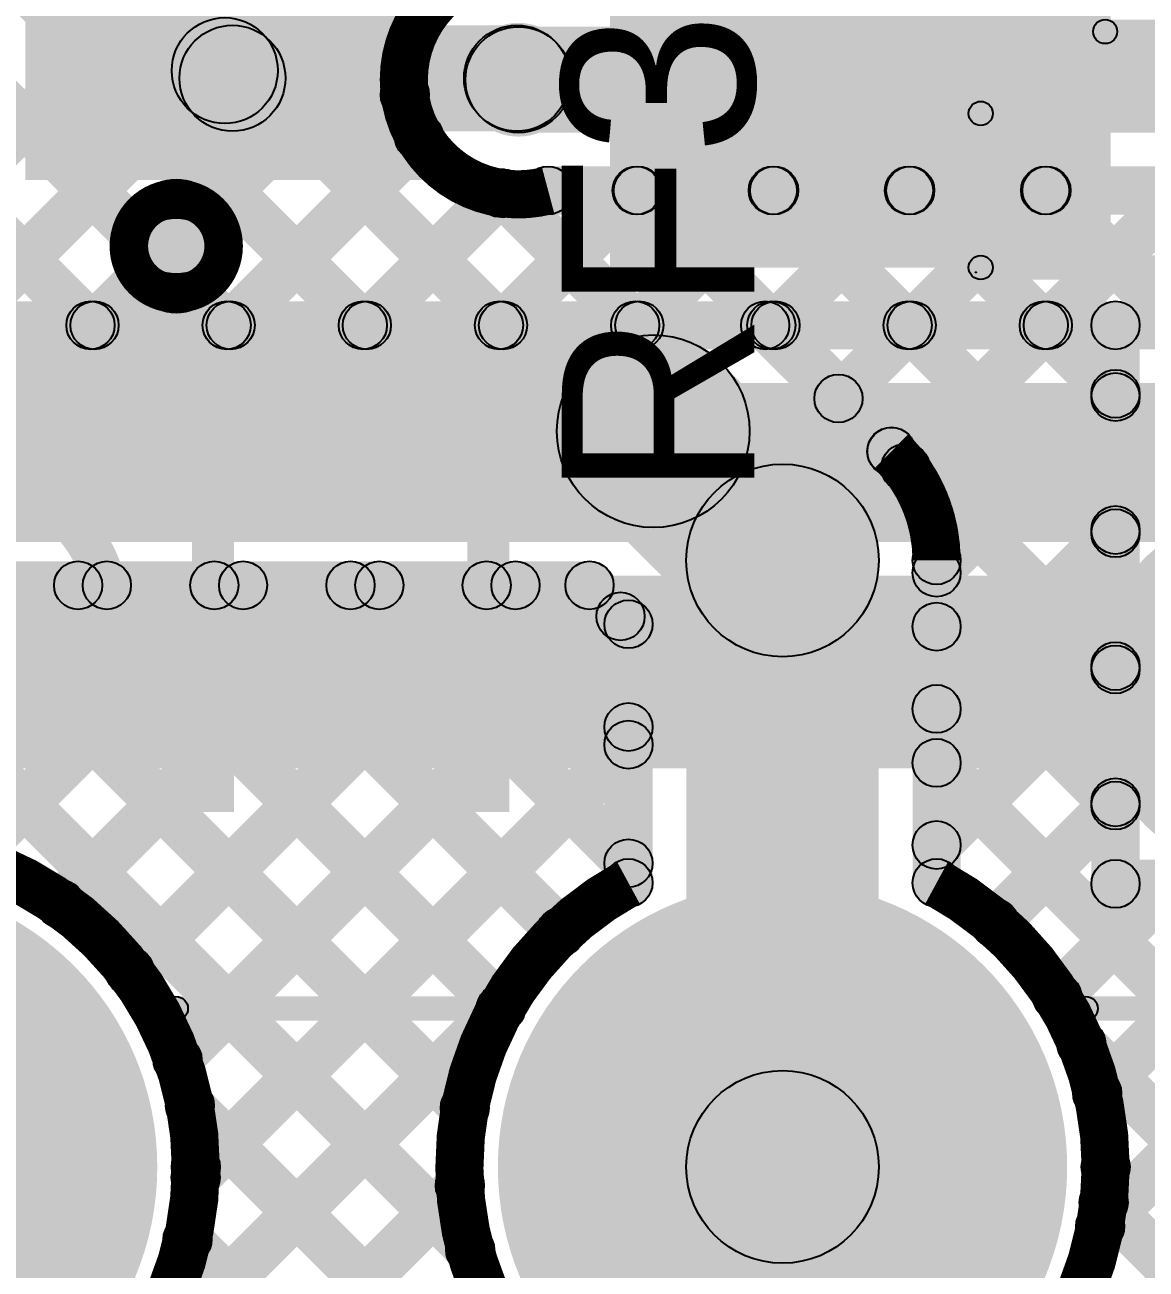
# Model space of a CAD drawing. Header units: millimetres. Extents: x -0.08 to 3.07, y -0.08 to 2.73.
# Drawn here: x 1.1495 to 1.3824, y 0.475 to 0.7334 of the extents above; entities that cross this region are included whole.
import ezdxf

# ---------------------------------------------------------------- set-up
doc = ezdxf.new("R2010")
doc.units = ezdxf.units.MM
doc.header["$MEASUREMENT"] = 0
for name, color, linetype in [('BottomLayer', 5, 'Continuous'), ('BottomSolder', 6, 'Continuous'), ('PadHoleLayer', 156, 'Continuous'), ('TopLayer', 1, 'Continuous'), ('TopOverlay', 2, 'Continuous'), ('TopPaste', 8, 'Continuous'), ('TopSolder', 216, 'Continuous'), ('ViaHoleLayer', 16, 'Continuous')]:
    doc.layers.add(name, color=color, linetype=linetype)

# ---------------------------------------------------------------- blocks, each defined once
blk = doc.blocks.new('NZT660A_36')
at = {"layer": 'TopLayer'}
blk.add_hatch(color=1, dxfattribs=at).paths.add_polyline_path([(-0.10925, -0.08268), (-0.07185, -0.08268), (-0.07185, -0.15748), (-0.10925, -0.15748)])
at = {"layer": 'TopOverlay'}
h = blk.add_hatch(color=2, dxfattribs=at)
edge = h.paths.add_edge_path()
edge.add_arc((-0.131, -0.11), 0.00984, 0, 360)
h = blk.add_hatch(color=2, dxfattribs=at)
edge = h.paths.add_edge_path()
edge.add_arc((-0.123, -0.11), 0.00984, 0, 360)
at = {"layer": 'TopPaste'}
blk.add_hatch(color=8, dxfattribs=at).paths.add_polyline_path([(-0.10925, -0.08268), (-0.07185, -0.08268), (-0.07185, -0.15748), (-0.10925, -0.15748)])
at = {"layer": 'TopSolder'}
blk.add_hatch(color=216, dxfattribs=at).paths.add_polyline_path([(-0.11325, -0.07868), (-0.06785, -0.07868), (-0.06785, -0.16148), (-0.11325, -0.16148)])
at = {"layer": 'TopOverlay', "const_width": 0.01969}
blk.add_lwpolyline([(-0.123, -0.11, 1), (-0.131, -0.11, 1)], format="xyb", close=True, dxfattribs=at)
at = {"layer": 'TopOverlay'}
for centre in [(-0.131, -0.11), (-0.123, -0.11)]:
    blk.add_circle(centre, 0.00984, dxfattribs=at)
blk = doc.blocks.new('BQ2057WSNTR_56')
at = {"layer": 'TopLayer'}
for points in [[(-0.07579, 0.08681), (-0.07579, 0.06319), (-0.13681, 0.06319), (-0.13681, 0.08681)], [(0.13681, 0.08681), (0.13681, 0.06319), (0.07579, 0.06319), (0.07579, 0.08681)], [(-0.07579, 0.03681), (-0.07579, 0.01319), (-0.13681, 0.01319), (-0.13681, 0.03681)], [(0.13681, 0.03681), (0.13681, 0.01319), (0.07579, 0.01319), (0.07579, 0.03681)], [(-0.07579, -0.01319), (-0.07579, -0.03681), (-0.13681, -0.03681), (-0.13681, -0.01319)], [(0.13681, -0.01319), (0.13681, -0.03681), (0.07579, -0.03681), (0.07579, -0.01319)], [(-0.07579, -0.06319), (-0.07579, -0.08681), (-0.13681, -0.08681), (-0.13681, -0.06319)], [(0.13681, -0.06319), (0.13681, -0.08681), (0.07579, -0.08681), (0.07579, -0.06319)]]:
    blk.add_hatch(color=1, dxfattribs=at).paths.add_polyline_path(points)
at = {"layer": 'TopOverlay'}
h = blk.add_hatch(color=2, dxfattribs=at)
edge = h.paths.add_edge_path()
edge.add_arc((-0.127, 0.101), 0.005, 0, 360)
h = blk.add_hatch(color=2, dxfattribs=at)
edge = h.paths.add_edge_path()
edge.add_arc((-0.117, 0.101), 0.005, 0, 360)
h = blk.add_hatch(color=2, dxfattribs=at)
edge = h.paths.add_edge_path()
edge.add_arc((-0.075, 0.099), 0.0025, 0, 360)
for points in [[(-0.075, 0.0965), (-0.075, 0.1015), (0.08, 0.1015), (0.08, 0.0965)], [(-0.075, -0.0995), (-0.075, -0.0945), (0.08, -0.0945), (0.08, -0.0995)]]:
    blk.add_hatch(color=2, dxfattribs=at).paths.add_polyline_path(points)
h = blk.add_hatch(color=2, dxfattribs=at)
edge = h.paths.add_edge_path()
edge.add_arc((0.08, 0.099), 0.0025, 0, 360)
h = blk.add_hatch(color=2, dxfattribs=at)
edge = h.paths.add_edge_path()
edge.add_arc((-0.075, -0.097), 0.0025, 0, 360)
h = blk.add_hatch(color=2, dxfattribs=at)
edge = h.paths.add_edge_path()
edge.add_arc((0.08, -0.097), 0.0025, 0, 360)
at = {"layer": 'TopPaste'}
for points in [[(-0.07579, 0.08681), (-0.07579, 0.06319), (-0.13681, 0.06319), (-0.13681, 0.08681)], [(0.13681, 0.08681), (0.13681, 0.06319), (0.07579, 0.06319), (0.07579, 0.08681)], [(-0.07579, 0.03681), (-0.07579, 0.01319), (-0.13681, 0.01319), (-0.13681, 0.03681)], [(0.13681, 0.03681), (0.13681, 0.01319), (0.07579, 0.01319), (0.07579, 0.03681)], [(-0.07579, -0.01319), (-0.07579, -0.03681), (-0.13681, -0.03681), (-0.13681, -0.01319)], [(0.13681, -0.01319), (0.13681, -0.03681), (0.07579, -0.03681), (0.07579, -0.01319)], [(-0.07579, -0.06319), (-0.07579, -0.08681), (-0.13681, -0.08681), (-0.13681, -0.06319)], [(0.13681, -0.06319), (0.13681, -0.08681), (0.07579, -0.08681), (0.07579, -0.06319)]]:
    blk.add_hatch(color=8, dxfattribs=at).paths.add_polyline_path(points)
at = {"layer": 'TopSolder'}
for points in [[(-0.07179, 0.09081), (-0.07179, 0.05919), (-0.14081, 0.05919), (-0.14081, 0.09081)], [(0.14081, 0.09081), (0.14081, 0.05919), (0.07179, 0.05919), (0.07179, 0.09081)], [(-0.07179, 0.04081), (-0.07179, 0.00919), (-0.14081, 0.00919), (-0.14081, 0.04081)], [(0.14081, 0.04081), (0.14081, 0.00919), (0.07179, 0.00919), (0.07179, 0.04081)], [(-0.07179, -0.00919), (-0.07179, -0.04081), (-0.14081, -0.04081), (-0.14081, -0.00919)], [(0.14081, -0.00919), (0.14081, -0.04081), (0.07179, -0.04081), (0.07179, -0.00919)], [(-0.07179, -0.05919), (-0.07179, -0.09081), (-0.14081, -0.09081), (-0.14081, -0.05919)], [(0.14081, -0.05919), (0.14081, -0.09081), (0.07179, -0.09081), (0.07179, -0.05919)]]:
    blk.add_hatch(color=216, dxfattribs=at).paths.add_polyline_path(points)
at = {"layer": 'TopOverlay', "const_width": 0.01}
blk.add_lwpolyline([(-0.117, 0.101, 1), (-0.127, 0.101, 1)], format="xyb", close=True, dxfattribs=at)
at = {"layer": 'TopOverlay'}
for centre, radius in [((-0.127, 0.101), 0.005), ((-0.117, 0.101), 0.005), ((-0.075, 0.099), 0.0025), ((0.08, 0.099), 0.0025), ((-0.075, -0.097), 0.0025), ((0.08, -0.097), 0.0025)]:
    blk.add_circle(centre, radius, dxfattribs=at)
blk = doc.blocks.new('SS_12D11L5_74')
at = {"layer": 'BottomLayer'}
h = blk.add_hatch(color=5, dxfattribs=at)
edge = h.paths.add_edge_path()
edge.add_arc((0, -0.1811), 0.05512, 0, 360)
h = blk.add_hatch(color=5, dxfattribs=at)
edge = h.paths.add_edge_path()
edge.add_arc((0.18898, -0.1811), 0.05512, 0, 360)
at = {"layer": 'BottomSolder'}
h = blk.add_hatch(color=6, dxfattribs=at)
edge = h.paths.add_edge_path()
edge.add_arc((0, -0.1811), 0.05912, 0, 360)
h = blk.add_hatch(color=6, dxfattribs=at)
edge = h.paths.add_edge_path()
edge.add_arc((0.18898, -0.1811), 0.05912, 0, 360)
at = {"layer": 'PadHoleLayer'}
h = blk.add_hatch(color=156, dxfattribs=at)
edge = h.paths.add_edge_path()
edge.add_arc((0, -0.1811), 0.0315, 0, 360)
at = {"layer": 'TopLayer'}
h = blk.add_hatch(color=1, dxfattribs=at)
edge = h.paths.add_edge_path()
edge.add_arc((0, -0.1811), 0.05512, 0, 360)
h = blk.add_hatch(color=1, dxfattribs=at)
edge = h.paths.add_edge_path()
edge.add_arc((0.18898, -0.1811), 0.05512, 0, 360)
at = {"layer": 'TopOverlay'}
for points in [[(-0.063, -0.2115), (-0.063, -0.2165), (-0.133, -0.2165), (-0.133, -0.2115)], [(0.12598, -0.2115), (0.12598, -0.2165), (0.05598, -0.2165), (0.05598, -0.2115)]]:
    blk.add_hatch(color=2, dxfattribs=at).paths.add_polyline_path(points)
h = blk.add_hatch(color=2, dxfattribs=at)
edge = h.paths.add_edge_path()
edge.add_arc((-0.063, -0.214), 0.0025, 0, 360)
h = blk.add_hatch(color=2, dxfattribs=at)
edge = h.paths.add_edge_path()
edge.add_arc((0.05598, -0.214), 0.0025, 0, 360)
h = blk.add_hatch(color=2, dxfattribs=at)
edge = h.paths.add_edge_path()
edge.add_arc((0.12598, -0.214), 0.0025, 0, 360)
at = {"layer": 'TopSolder'}
h = blk.add_hatch(color=216, dxfattribs=at)
edge = h.paths.add_edge_path()
edge.add_arc((0, -0.1811), 0.05912, 0, 360)
h = blk.add_hatch(color=216, dxfattribs=at)
edge = h.paths.add_edge_path()
edge.add_arc((0.18898, -0.1811), 0.05912, 0, 360)
at = {"layer": 'TopOverlay'}
for centre in [(-0.063, -0.214), (0.05598, -0.214), (0.12598, -0.214)]:
    blk.add_circle(centre, 0.0025, dxfattribs=at)
blk = doc.blocks.new('R__0402_77')
at = {"layer": 'TopLayer'}
for points in [[(-0.0275, -0.0125), (-0.0275, 0.0125), (-0.0095, 0.0125), (-0.0095, -0.0125)], [(0.0095, -0.0125), (0.0095, 0.0125), (0.0275, 0.0125), (0.0275, -0.0125)]]:
    blk.add_hatch(color=1, dxfattribs=at).paths.add_polyline_path(points)
at = {"layer": 'TopOverlay'}
h = blk.add_hatch(color=2, dxfattribs=at)
edge = h.paths.add_edge_path()
edge.add_arc((-0.031, 0.016), 0.0025, 0, 360)
h = blk.add_hatch(color=2, dxfattribs=at)
edge = h.paths.add_edge_path()
edge.add_arc((-0.031, 0.016), 0.0025, 0, 360)
for points in [[(-0.031, 0.0135), (-0.031, 0.0185), (0.031, 0.0185), (0.031, 0.0135)], [(-0.0285, -0.016), (-0.0335, -0.016), (-0.0335, 0.016), (-0.0285, 0.016)], [(0.0335, -0.016), (0.0285, -0.016), (0.0285, 0.016), (0.0335, 0.016)], [(-0.031, -0.0185), (-0.031, -0.0135), (0.031, -0.0135), (0.031, -0.0185)], [(-0.032, -0.01706), (-0.032, -0.01694), (0.032, -0.01694), (0.032, -0.01706)]]:
    blk.add_hatch(color=2, dxfattribs=at).paths.add_polyline_path(points)
h = blk.add_hatch(color=2, dxfattribs=at)
edge = h.paths.add_edge_path()
edge.add_arc((0.031, 0.016), 0.0025, 0, 360)
h = blk.add_hatch(color=2, dxfattribs=at)
edge = h.paths.add_edge_path()
edge.add_arc((0.031, 0.016), 0.0025, 0, 360)
h = blk.add_hatch(color=2, dxfattribs=at)
edge = h.paths.add_edge_path()
edge.add_arc((-0.031, -0.016), 0.0025, 0, 360)
h = blk.add_hatch(color=2, dxfattribs=at)
edge = h.paths.add_edge_path()
edge.add_arc((-0.031, -0.016), 0.0025, 0, 360)
h = blk.add_hatch(color=2, dxfattribs=at)
edge = h.paths.add_edge_path()
edge.add_arc((0.031, -0.016), 0.0025, 0, 360)
h = blk.add_hatch(color=2, dxfattribs=at)
edge = h.paths.add_edge_path()
edge.add_arc((0.031, -0.016), 0.0025, 0, 360)
h = blk.add_hatch(color=2, dxfattribs=at)
edge = h.paths.add_edge_path()
edge.add_arc((-0.032, -0.017), 0.0000635, 0, 360)
h = blk.add_hatch(color=2, dxfattribs=at)
edge = h.paths.add_edge_path()
edge.add_arc((0.032, -0.017), 0.0000635, 0, 360)
at = {"layer": 'TopPaste'}
for points in [[(-0.0275, -0.0125), (-0.0275, 0.0125), (-0.0095, 0.0125), (-0.0095, -0.0125)], [(0.0095, -0.0125), (0.0095, 0.0125), (0.0275, 0.0125), (0.0275, -0.0125)]]:
    blk.add_hatch(color=8, dxfattribs=at).paths.add_polyline_path(points)
at = {"layer": 'TopSolder'}
for points in [[(-0.0315, -0.0165), (-0.0315, 0.0165), (-0.0055, 0.0165), (-0.0055, -0.0165)], [(0.0055, -0.0165), (0.0055, 0.0165), (0.0315, 0.0165), (0.0315, -0.0165)]]:
    blk.add_hatch(color=216, dxfattribs=at).paths.add_polyline_path(points)
at = {"layer": 'TopOverlay'}
for centre, radius in [((-0.031, 0.016), 0.0025), ((-0.031, 0.016), 0.0025), ((0.031, 0.016), 0.0025), ((0.031, 0.016), 0.0025), ((-0.031, -0.016), 0.0025), ((-0.031, -0.016), 0.0025), ((0.031, -0.016), 0.0025), ((0.031, -0.016), 0.0025), ((-0.032, -0.017), 0.0000635), ((0.032, -0.017), 0.0000635)]:
    blk.add_circle(centre, radius, dxfattribs=at)

msp = doc.modelspace()

# ---------------------------------------------------------------- hatches: boundary and pattern name
at = {"layer": 'BottomLayer'}
for points in [[(1.00622, 0.93396), (1.01329, 0.94103), (1.23193, 0.72238), (1.22486, 0.71531)], [(0.99207, 0.91982), (0.99914, 0.92689), (1.2515, 0.67454), (1.24443, 0.66746)], [(0.97793, 0.90568), (0.985, 0.91275), (1.22321, 0.67454), (1.21614, 0.66746)], [(0.96379, 0.89153), (0.97086, 0.89861), (1.19493, 0.67454), (1.18786, 0.66746)], [(0.96346, 0.86357), (0.97054, 0.87065), (1.16665, 0.67454), (1.15957, 0.66746)], [(1.11092, 0.66746), (1.10385, 0.67454), (1.22946, 0.80015), (1.23654, 0.79308)], [(1.1392, 0.66746), (1.13213, 0.67454), (1.24913, 0.79154), (1.2562, 0.78446)], [(1.16749, 0.66746), (1.16041, 0.67454), (1.27741, 0.79154), (1.28449, 0.78446)], [(1.252, 0.711), (1.252, 0.733), (1.421, 0.733), (1.421, 0.711)], [(1.19577, 0.66746), (1.1887, 0.67454), (1.22783, 0.71366), (1.2349, 0.70659)], [(1.25816, 0.694), (1.25816, 0.704), (1.421, 0.704), (1.421, 0.694)], [(1.22405, 0.66746), (1.21698, 0.67454), (1.2445, 0.70206), (1.25158, 0.69499)], [(1.25234, 0.66746), (1.24527, 0.67454), (1.27327, 0.70254), (1.28034, 0.69546)], [(1.24531, 0.69486), (1.25238, 0.70193), (1.27978, 0.67454), (1.27271, 0.66746)], [(1.273, 0.69546), (1.28007, 0.70254), (1.30807, 0.67454), (1.301, 0.66746)], [(1.28062, 0.66746), (1.27355, 0.67454), (1.30155, 0.70254), (1.30862, 0.69546)], [(1.30128, 0.69546), (1.30835, 0.70254), (1.33635, 0.67454), (1.32928, 0.66746)], [(1.30891, 0.66746), (1.30184, 0.67454), (1.32984, 0.70254), (1.33691, 0.69546)], [(1.32956, 0.69546), (1.33664, 0.70254), (1.36464, 0.67454), (1.35756, 0.66746)], [(1.33719, 0.66746), (1.33012, 0.67454), (1.35812, 0.70254), (1.36519, 0.69546)], [(1.35785, 0.69546), (1.36492, 0.70254), (1.39292, 0.67454), (1.38585, 0.66746)], [(1.36548, 0.66746), (1.3584, 0.67454), (1.3864, 0.70254), (1.39348, 0.69546)], [(0.935, 0.666), (0.935, 0.676), (1.507, 0.676), (1.507, 0.666)], [(0.885, 0.626), (1.495, 0.626), (1.495, 0.659), (0.885, 0.659)], [(1.06, 0.579), (1.06, 0.619), (2.26657, 0.619), (2.26657, 0.579)]]:
    msp.add_hatch(color=5, dxfattribs=at).paths.add_polyline_path(points)
h = msp.add_hatch(color=5, dxfattribs=at)
edge = h.paths.add_edge_path()
edge.add_arc((1.252, 0.722), 0.01181, 0, 360)
h = msp.add_hatch(color=5, dxfattribs=at)
edge = h.paths.add_edge_path()
edge.add_arc((1.252, 0.722), 0.011, 0, 360)
h = msp.add_hatch(color=5, dxfattribs=at)
edge = h.paths.add_edge_path()
edge.add_arc((1.2284, 0.71885), 0.005, 0, 360)
h = msp.add_hatch(color=5, dxfattribs=at)
edge = h.paths.add_edge_path()
edge.add_arc((1.23136, 0.71013), 0.005, 0, 360)
h = msp.add_hatch(color=5, dxfattribs=at)
edge = h.paths.add_edge_path()
edge.add_arc((1.24804, 0.69852), 0.005, 0, 360)
h = msp.add_hatch(color=5, dxfattribs=at)
edge = h.paths.add_edge_path()
edge.add_arc((1.24885, 0.6984), 0.005, 0, 360)
h = msp.add_hatch(color=5, dxfattribs=at)
edge = h.paths.add_edge_path()
edge.add_arc((1.25816, 0.699), 0.005, 0, 360)
h = msp.add_hatch(color=5, dxfattribs=at)
edge = h.paths.add_edge_path()
edge.add_arc((1.25816, 0.699), 0.005, 0, 360)
h = msp.add_hatch(color=5, dxfattribs=at)
edge = h.paths.add_edge_path()
edge.add_arc((1.27653, 0.699), 0.005, 0, 360)
h = msp.add_hatch(color=5, dxfattribs=at)
edge = h.paths.add_edge_path()
edge.add_arc((1.2768, 0.699), 0.005, 0, 360)
h = msp.add_hatch(color=5, dxfattribs=at)
edge = h.paths.add_edge_path()
edge.add_arc((1.30482, 0.699), 0.005, 0, 360)
h = msp.add_hatch(color=5, dxfattribs=at)
edge = h.paths.add_edge_path()
edge.add_arc((1.30509, 0.699), 0.005, 0, 360)
h = msp.add_hatch(color=5, dxfattribs=at)
edge = h.paths.add_edge_path()
edge.add_arc((1.3331, 0.699), 0.005, 0, 360)
h = msp.add_hatch(color=5, dxfattribs=at)
edge = h.paths.add_edge_path()
edge.add_arc((1.33337, 0.699), 0.005, 0, 360)
h = msp.add_hatch(color=5, dxfattribs=at)
edge = h.paths.add_edge_path()
edge.add_arc((1.36138, 0.699), 0.005, 0, 360)
h = msp.add_hatch(color=5, dxfattribs=at)
edge = h.paths.add_edge_path()
edge.add_arc((1.36166, 0.699), 0.005, 0, 360)
h = msp.add_hatch(color=5, dxfattribs=at)
edge = h.paths.add_edge_path()
edge.add_arc((1.16311, 0.671), 0.005, 0, 360)
h = msp.add_hatch(color=5, dxfattribs=at)
edge = h.paths.add_edge_path()
edge.add_arc((1.16395, 0.671), 0.005, 0, 360)
h = msp.add_hatch(color=5, dxfattribs=at)
edge = h.paths.add_edge_path()
edge.add_arc((1.19139, 0.671), 0.005, 0, 360)
h = msp.add_hatch(color=5, dxfattribs=at)
edge = h.paths.add_edge_path()
edge.add_arc((1.19223, 0.671), 0.005, 0, 360)
h = msp.add_hatch(color=5, dxfattribs=at)
edge = h.paths.add_edge_path()
edge.add_arc((1.21968, 0.671), 0.005, 0, 360)
h = msp.add_hatch(color=5, dxfattribs=at)
edge = h.paths.add_edge_path()
edge.add_arc((1.22052, 0.671), 0.005, 0, 360)
h = msp.add_hatch(color=5, dxfattribs=at)
edge = h.paths.add_edge_path()
edge.add_arc((1.24796, 0.671), 0.005, 0, 360)
h = msp.add_hatch(color=5, dxfattribs=at)
edge = h.paths.add_edge_path()
edge.add_arc((1.2488, 0.671), 0.005, 0, 360)
h = msp.add_hatch(color=5, dxfattribs=at)
edge = h.paths.add_edge_path()
edge.add_arc((1.27625, 0.671), 0.005, 0, 360)
h = msp.add_hatch(color=5, dxfattribs=at)
edge = h.paths.add_edge_path()
edge.add_arc((1.27709, 0.671), 0.005, 0, 360)
h = msp.add_hatch(color=5, dxfattribs=at)
edge = h.paths.add_edge_path()
edge.add_arc((1.30453, 0.671), 0.005, 0, 360)
h = msp.add_hatch(color=5, dxfattribs=at)
edge = h.paths.add_edge_path()
edge.add_arc((1.30537, 0.671), 0.005, 0, 360)
h = msp.add_hatch(color=5, dxfattribs=at)
edge = h.paths.add_edge_path()
edge.add_arc((1.33282, 0.671), 0.005, 0, 360)
h = msp.add_hatch(color=5, dxfattribs=at)
edge = h.paths.add_edge_path()
edge.add_arc((1.33366, 0.671), 0.005, 0, 360)
h = msp.add_hatch(color=5, dxfattribs=at)
edge = h.paths.add_edge_path()
edge.add_arc((1.3611, 0.671), 0.005, 0, 360)
h = msp.add_hatch(color=5, dxfattribs=at)
edge = h.paths.add_edge_path()
edge.add_arc((1.36194, 0.671), 0.005, 0, 360)
at = {"layer": 'TopLayer'}
for points in [[(1.271, 0.683), (1.375, 0.683), (1.375, 0.775), (1.271, 0.775)], [(0.97896, 0.73494), (0.98604, 0.74201), (1.24549, 0.48255), (1.23842, 0.47548)], [(1.18322, 0.71612), (1.19878, 0.73168), (1.20037, 0.73009), (1.18481, 0.71453)], [(1.19259, 0.71131), (1.19259, 0.73331), (1.25169, 0.73331), (1.25169, 0.71131)], [(1.24391, 0.71453), (1.25947, 0.73009), (1.25978, 0.72978), (1.24422, 0.71422)], [(1.29972, 0.66746), (1.30679, 0.67454), (1.33297, 0.64835), (1.3259, 0.64128)], [(1.301, 0.66746), (1.30807, 0.67454), (1.37954, 0.60307), (1.37246, 0.596)], [(1.30325, 0.666), (1.30325, 0.676), (1.376, 0.676), (1.376, 0.666)], [(1.32199, 0.65226), (1.31492, 0.65933), (1.33012, 0.67454), (1.33719, 0.66746)], [(1.33592, 0.6379), (1.32884, 0.64498), (1.3584, 0.67454), (1.36548, 0.66746)], [(1.32928, 0.66746), (1.33635, 0.67454), (1.37954, 0.63135), (1.37246, 0.62428)], [(1.35756, 0.66746), (1.36464, 0.67454), (1.37954, 0.65964), (1.37246, 0.65256)], [(1.381, 0.555), (1.371, 0.555), (1.371, 0.671), (1.381, 0.671)], [(1.12043, 0.629), (1.12043, 0.669), (1.28, 0.669), (1.28, 0.629)], [(1.26586, 0.63486), (1.29414, 0.66314), (1.32098, 0.6363), (1.2927, 0.60802)], [(1.34237, 0.61608), (1.3353, 0.62315), (1.37246, 0.66031), (1.37954, 0.65324)], [(1.34237, 0.58779), (1.3353, 0.59487), (1.37246, 0.63203), (1.37954, 0.62496)], [(1.11617, 0.55958), (1.1091, 0.56665), (1.16298, 0.62054), (1.17005, 0.61346)], [(1.12043, 0.612), (1.12043, 0.622), (1.26675, 0.622), (1.26675, 0.612)], [(1.12872, 0.61346), (1.13579, 0.62054), (1.24438, 0.51195), (1.23731, 0.50488)], [(1.14156, 0.55669), (1.13449, 0.56376), (1.19127, 0.62054), (1.19834, 0.61346)], [(1.16043, 0.54727), (1.15336, 0.55434), (1.21955, 0.62054), (1.22662, 0.61346)], [(1.15701, 0.61346), (1.16408, 0.62054), (1.25191, 0.5327), (1.24484, 0.52563)], [(1.17479, 0.53334), (1.16772, 0.54042), (1.24784, 0.62054), (1.25491, 0.61346)], [(1.18529, 0.61346), (1.19236, 0.62054), (1.26433, 0.54857), (1.25725, 0.5415)], [(1.21357, 0.61346), (1.22065, 0.62054), (1.27837, 0.56281), (1.2713, 0.55574)], [(1.24186, 0.61346), (1.24893, 0.62054), (1.27837, 0.59109), (1.2713, 0.58402)], [(1.26321, 0.61346), (1.27028, 0.62054), (1.27837, 0.61244), (1.2713, 0.60537)], [(1.32684, 0.4962), (1.28684, 0.4962), (1.28684, 0.62216), (1.32684, 0.62216)], [(1.34384, 0.5552), (1.33384, 0.5552), (1.33384, 0.62216), (1.34384, 0.62216)], [(1.1847, 0.51497), (1.17763, 0.52205), (1.26967, 0.61408), (1.27674, 0.60701)], [(1.3353, 0.60487), (1.34237, 0.61194), (1.37954, 0.57478), (1.37246, 0.56771)], [(1.27984, 0.5552), (1.26984, 0.5552), (1.26984, 0.60891), (1.27984, 0.60891)], [(1.34237, 0.55951), (1.3353, 0.56658), (1.37246, 0.60374), (1.37954, 0.59667)], [(1.18848, 0.49047), (1.18141, 0.49754), (1.2713, 0.58743), (1.27837, 0.58036)], [(1.3353, 0.57659), (1.34237, 0.58366), (1.43252, 0.49351), (1.42545, 0.48644)], [(1.35444, 0.54329), (1.34737, 0.55036), (1.37246, 0.57546), (1.37954, 0.56839)], [(1.36744, 0.528), (1.36037, 0.53508), (1.38383, 0.55854), (1.3909, 0.55146)], [(1.37572, 0.508), (1.36865, 0.51507), (1.41211, 0.55854), (1.41918, 0.55146)], [(1.37635, 0.48035), (1.36928, 0.48742), (1.44039, 0.55854), (1.44747, 0.55146)], [(1.376, 0.55), (1.376, 0.56), (1.46344, 0.56), (1.46344, 0.55)], [(0.90676, 0.18046), (0.89969, 0.18754), (1.24481, 0.53266), (1.25188, 0.52559)], [(1.36535, 0.51825), (1.37242, 0.52533), (1.71021, 0.18754), (1.70314, 0.18046)], [(1.18023, 0.50539), (1.1873, 0.51246), (1.51222, 0.18754), (1.50515, 0.18046)], [(0.93504, 0.18046), (0.92797, 0.18754), (1.2363, 0.49586), (1.24337, 0.48879)], [(1.37002, 0.48531), (1.37709, 0.49238), (1.68193, 0.18754), (1.67486, 0.18046)], [(1.17973, 0.4776), (1.1868, 0.48467), (1.48394, 0.18754), (1.47687, 0.18046)]]:
    msp.add_hatch(color=1, dxfattribs=at).paths.add_polyline_path(points)
h = msp.add_hatch(color=1, dxfattribs=at)
edge = h.paths.add_edge_path()
edge.add_arc((1.191, 0.7239), 0.011, 0, 360)
h = msp.add_hatch(color=1, dxfattribs=at)
edge = h.paths.add_edge_path()
edge.add_arc((1.19259, 0.72231), 0.011, 0, 360)
h = msp.add_hatch(color=1, dxfattribs=at)
edge = h.paths.add_edge_path()
edge.add_arc((1.19259, 0.72231), 0.011, 0, 360)
h = msp.add_hatch(color=1, dxfattribs=at)
edge = h.paths.add_edge_path()
edge.add_arc((1.252, 0.722), 0.01181, 0, 360)
h = msp.add_hatch(color=1, dxfattribs=at)
edge = h.paths.add_edge_path()
edge.add_arc((1.25169, 0.72231), 0.011, 0, 360)
h = msp.add_hatch(color=1, dxfattribs=at)
edge = h.paths.add_edge_path()
edge.add_arc((1.25169, 0.72231), 0.011, 0, 360)
h = msp.add_hatch(color=1, dxfattribs=at)
edge = h.paths.add_edge_path()
edge.add_arc((1.252, 0.722), 0.011, 0, 360)
h = msp.add_hatch(color=1, dxfattribs=at)
edge = h.paths.add_edge_path()
edge.add_arc((1.30325, 0.671), 0.005, 0, 360)
h = msp.add_hatch(color=1, dxfattribs=at)
edge = h.paths.add_edge_path()
edge.add_arc((1.30325, 0.671), 0.005, 0, 360)
h = msp.add_hatch(color=1, dxfattribs=at)
edge = h.paths.add_edge_path()
edge.add_arc((1.30453, 0.671), 0.005, 0, 360)
h = msp.add_hatch(color=1, dxfattribs=at)
edge = h.paths.add_edge_path()
edge.add_arc((1.33282, 0.671), 0.005, 0, 360)
h = msp.add_hatch(color=1, dxfattribs=at)
edge = h.paths.add_edge_path()
edge.add_arc((1.33366, 0.671), 0.005, 0, 360)
h = msp.add_hatch(color=1, dxfattribs=at)
edge = h.paths.add_edge_path()
edge.add_arc((1.3611, 0.671), 0.005, 0, 360)
h = msp.add_hatch(color=1, dxfattribs=at)
edge = h.paths.add_edge_path()
edge.add_arc((1.36194, 0.671), 0.005, 0, 360)
h = msp.add_hatch(color=1, dxfattribs=at)
edge = h.paths.add_edge_path()
edge.add_arc((1.376, 0.671), 0.005, 0, 360)
h = msp.add_hatch(color=1, dxfattribs=at)
edge = h.paths.add_edge_path()
edge.add_arc((1.376, 0.671), 0.005, 0, 360)
h = msp.add_hatch(color=1, dxfattribs=at)
edge = h.paths.add_edge_path()
edge.add_arc((1.28, 0.649), 0.02, 0, 360)
h = msp.add_hatch(color=1, dxfattribs=at)
edge = h.paths.add_edge_path()
edge.add_arc((1.28, 0.649), 0.02, 0, 360)
h = msp.add_hatch(color=1, dxfattribs=at)
edge = h.paths.add_edge_path()
edge.add_arc((1.376, 0.65678), 0.005, 0, 360)
h = msp.add_hatch(color=1, dxfattribs=at)
edge = h.paths.add_edge_path()
edge.add_arc((1.31846, 0.6558), 0.005, 0, 360)
h = msp.add_hatch(color=1, dxfattribs=at)
edge = h.paths.add_edge_path()
edge.add_arc((1.376, 0.6561), 0.005, 0, 360)
h = msp.add_hatch(color=1, dxfattribs=at)
edge = h.paths.add_edge_path()
edge.add_arc((1.32944, 0.64482), 0.005, 0, 360)
h = msp.add_hatch(color=1, dxfattribs=at)
edge = h.paths.add_edge_path()
edge.add_arc((1.32944, 0.64482), 0.005, 0, 360)
h = msp.add_hatch(color=1, dxfattribs=at)
edge = h.paths.add_edge_path()
edge.add_arc((1.32947, 0.64479), 0.005, 0, 360)
h = msp.add_hatch(color=1, dxfattribs=at)
edge = h.paths.add_edge_path()
edge.add_arc((1.33238, 0.64144), 0.005, 0, 360)
h = msp.add_hatch(color=1, dxfattribs=at)
edge = h.paths.add_edge_path()
edge.add_arc((1.30684, 0.62216), 0.02, 0, 360)
h = msp.add_hatch(color=1, dxfattribs=at)
edge = h.paths.add_edge_path()
edge.add_arc((1.30684, 0.62216), 0.02, 0, 360)
h = msp.add_hatch(color=1, dxfattribs=at)
edge = h.paths.add_edge_path()
edge.add_arc((1.376, 0.62849), 0.005, 0, 360)
h = msp.add_hatch(color=1, dxfattribs=at)
edge = h.paths.add_edge_path()
edge.add_arc((1.376, 0.62782), 0.005, 0, 360)
h = msp.add_hatch(color=1, dxfattribs=at)
edge = h.paths.add_edge_path()
edge.add_arc((1.33884, 0.62216), 0.005, 0, 360)
h = msp.add_hatch(color=1, dxfattribs=at)
edge = h.paths.add_edge_path()
edge.add_arc((1.33884, 0.62216), 0.005, 0, 360)
h = msp.add_hatch(color=1, dxfattribs=at)
edge = h.paths.add_edge_path()
edge.add_arc((1.33884, 0.62216), 0.005, 0, 360)
h = msp.add_hatch(color=1, dxfattribs=at)
edge = h.paths.add_edge_path()
edge.add_arc((1.33884, 0.61961), 0.005, 0, 360)
h = msp.add_hatch(color=1, dxfattribs=at)
edge = h.paths.add_edge_path()
edge.add_arc((1.16054, 0.617), 0.005, 0, 360)
h = msp.add_hatch(color=1, dxfattribs=at)
edge = h.paths.add_edge_path()
edge.add_arc((1.16652, 0.617), 0.005, 0, 360)
h = msp.add_hatch(color=1, dxfattribs=at)
edge = h.paths.add_edge_path()
edge.add_arc((1.18883, 0.617), 0.005, 0, 360)
h = msp.add_hatch(color=1, dxfattribs=at)
edge = h.paths.add_edge_path()
edge.add_arc((1.1948, 0.617), 0.005, 0, 360)
h = msp.add_hatch(color=1, dxfattribs=at)
edge = h.paths.add_edge_path()
edge.add_arc((1.21711, 0.617), 0.005, 0, 360)
h = msp.add_hatch(color=1, dxfattribs=at)
edge = h.paths.add_edge_path()
edge.add_arc((1.22309, 0.617), 0.005, 0, 360)
h = msp.add_hatch(color=1, dxfattribs=at)
edge = h.paths.add_edge_path()
edge.add_arc((1.24539, 0.617), 0.005, 0, 360)
h = msp.add_hatch(color=1, dxfattribs=at)
edge = h.paths.add_edge_path()
edge.add_arc((1.25137, 0.617), 0.005, 0, 360)
h = msp.add_hatch(color=1, dxfattribs=at)
edge = h.paths.add_edge_path()
edge.add_arc((1.26675, 0.617), 0.005, 0, 360)
h = msp.add_hatch(color=1, dxfattribs=at)
edge = h.paths.add_edge_path()
edge.add_arc((1.26675, 0.617), 0.005, 0, 360)
h = msp.add_hatch(color=1, dxfattribs=at)
edge = h.paths.add_edge_path()
edge.add_arc((1.2732, 0.61054), 0.005, 0, 360)
h = msp.add_hatch(color=1, dxfattribs=at)
edge = h.paths.add_edge_path()
edge.add_arc((1.27484, 0.60891), 0.005, 0, 360)
h = msp.add_hatch(color=1, dxfattribs=at)
edge = h.paths.add_edge_path()
edge.add_arc((1.27484, 0.60891), 0.005, 0, 360)
h = msp.add_hatch(color=1, dxfattribs=at)
edge = h.paths.add_edge_path()
edge.add_arc((1.33884, 0.60841), 0.005, 0, 360)
h = msp.add_hatch(color=1, dxfattribs=at)
edge = h.paths.add_edge_path()
edge.add_arc((1.376, 0.60021), 0.005, 0, 360)
h = msp.add_hatch(color=1, dxfattribs=at)
edge = h.paths.add_edge_path()
edge.add_arc((1.376, 0.59953), 0.005, 0, 360)
h = msp.add_hatch(color=1, dxfattribs=at)
edge = h.paths.add_edge_path()
edge.add_arc((1.33884, 0.59133), 0.005, 0, 360)
h = msp.add_hatch(color=1, dxfattribs=at)
edge = h.paths.add_edge_path()
edge.add_arc((1.27484, 0.58756), 0.005, 0, 360)
h = msp.add_hatch(color=1, dxfattribs=at)
edge = h.paths.add_edge_path()
edge.add_arc((1.27484, 0.5839), 0.005, 0, 360)
h = msp.add_hatch(color=1, dxfattribs=at)
edge = h.paths.add_edge_path()
edge.add_arc((1.33884, 0.58012), 0.005, 0, 360)
h = msp.add_hatch(color=1, dxfattribs=at)
edge = h.paths.add_edge_path()
edge.add_arc((1.376, 0.57192), 0.005, 0, 360)
h = msp.add_hatch(color=1, dxfattribs=at)
edge = h.paths.add_edge_path()
edge.add_arc((1.376, 0.57125), 0.005, 0, 360)
h = msp.add_hatch(color=1, dxfattribs=at)
edge = h.paths.add_edge_path()
edge.add_arc((1.33884, 0.56305), 0.005, 0, 360)
h = msp.add_hatch(color=1, dxfattribs=at)
edge = h.paths.add_edge_path()
edge.add_arc((1.27484, 0.55927), 0.005, 0, 360)
h = msp.add_hatch(color=1, dxfattribs=at)
edge = h.paths.add_edge_path()
edge.add_arc((1.27484, 0.5552), 0.005, 0, 360)
h = msp.add_hatch(color=1, dxfattribs=at)
edge = h.paths.add_edge_path()
edge.add_arc((1.27484, 0.5552), 0.005, 0, 360)
h = msp.add_hatch(color=1, dxfattribs=at)
edge = h.paths.add_edge_path()
edge.add_arc((1.33884, 0.5552), 0.005, 0, 360)
h = msp.add_hatch(color=1, dxfattribs=at)
edge = h.paths.add_edge_path()
edge.add_arc((1.33884, 0.5552), 0.005, 0, 360)
h = msp.add_hatch(color=1, dxfattribs=at)
edge = h.paths.add_edge_path()
edge.add_arc((1.376, 0.555), 0.005, 0, 360)
h = msp.add_hatch(color=1, dxfattribs=at)
edge = h.paths.add_edge_path()
edge.add_arc((1.376, 0.555), 0.005, 0, 360)
h = msp.add_hatch(color=1, dxfattribs=at)
edge = h.paths.add_edge_path()
edge.add_arc((1.15689, 0.55081), 0.005, 0, 360)
h = msp.add_hatch(color=1, dxfattribs=at)
edge = h.paths.add_edge_path()
edge.add_arc((1.35091, 0.54683), 0.005, 0, 360)
h = msp.add_hatch(color=1, dxfattribs=at)
edge = h.paths.add_edge_path()
edge.add_arc((1.26079, 0.54504), 0.005, 0, 360)
h = msp.add_hatch(color=1, dxfattribs=at)
edge = h.paths.add_edge_path()
edge.add_arc((1.17125, 0.53688), 0.005, 0, 360)
h = msp.add_hatch(color=1, dxfattribs=at)
edge = h.paths.add_edge_path()
edge.add_arc((1.3639, 0.53154), 0.005, 0, 360)
h = msp.add_hatch(color=1, dxfattribs=at)
edge = h.paths.add_edge_path()
edge.add_arc((1.24835, 0.52912), 0.005, 0, 360)
h = msp.add_hatch(color=1, dxfattribs=at)
edge = h.paths.add_edge_path()
edge.add_arc((1.24837, 0.52917), 0.005, 0, 360)
h = msp.add_hatch(color=1, dxfattribs=at)
edge = h.paths.add_edge_path()
edge.add_arc((1.36889, 0.52179), 0.005, 0, 360)
h = msp.add_hatch(color=1, dxfattribs=at)
edge = h.paths.add_edge_path()
edge.add_arc((1.18117, 0.51851), 0.005, 0, 360)
h = msp.add_hatch(color=1, dxfattribs=at)
edge = h.paths.add_edge_path()
edge.add_arc((1.30684, 0.4962), 0.02, 0, 360)
h = msp.add_hatch(color=1, dxfattribs=at)
edge = h.paths.add_edge_path()
edge.add_arc((1.37218, 0.51154), 0.005, 0, 360)
h = msp.add_hatch(color=1, dxfattribs=at)
edge = h.paths.add_edge_path()
edge.add_arc((1.18376, 0.50892), 0.005, 0, 360)
h = msp.add_hatch(color=1, dxfattribs=at)
edge = h.paths.add_edge_path()
edge.add_arc((1.24084, 0.50842), 0.005, 0, 360)
h = msp.add_hatch(color=1, dxfattribs=at)
edge = h.paths.add_edge_path()
edge.add_arc((1.18494, 0.494), 0.005, 0, 360)
h = msp.add_hatch(color=1, dxfattribs=at)
edge = h.paths.add_edge_path()
edge.add_arc((1.18498, 0.4962), 0.005, 0, 360)
h = msp.add_hatch(color=1, dxfattribs=at)
edge = h.paths.add_edge_path()
edge.add_arc((1.37396, 0.4962), 0.005, 0, 360)
h = msp.add_hatch(color=1, dxfattribs=at)
edge = h.paths.add_edge_path()
edge.add_arc((1.37396, 0.4962), 0.005, 0, 360)
h = msp.add_hatch(color=1, dxfattribs=at)
edge = h.paths.add_edge_path()
edge.add_arc((1.23983, 0.49232), 0.005, 0, 360)
h = msp.add_hatch(color=1, dxfattribs=at)
edge = h.paths.add_edge_path()
edge.add_arc((1.37355, 0.48884), 0.005, 0, 360)
h = msp.add_hatch(color=1, dxfattribs=at)
edge = h.paths.add_edge_path()
edge.add_arc((1.37282, 0.48389), 0.005, 0, 360)
h = msp.add_hatch(color=1, dxfattribs=at)
edge = h.paths.add_edge_path()
edge.add_arc((1.18327, 0.48114), 0.005, 0, 360)
h = msp.add_hatch(color=1, dxfattribs=at)
edge = h.paths.add_edge_path()
edge.add_arc((1.24196, 0.47901), 0.005, 0, 360)
at = {"layer": 'ViaHoleLayer'}
h = msp.add_hatch(color=16, dxfattribs=at)
edge = h.paths.add_edge_path()
edge.add_arc((1.252, 0.722), 0.00591, 0, 360)

# ---------------------------------------------------------------- linework, layer by layer
at = {"layer": 'BottomLayer', "const_width": 0.01}
msp.add_lwpolyline([(1.25816, 0.699, -1.303151), (1.25816, 0.745)], format="xyb", dxfattribs=at)
at = {"layer": 'BottomLayer'}
for centre, radius in [((1.252, 0.722), 0.011), ((1.2284, 0.71885), 0.005), ((1.23136, 0.71013), 0.005), ((1.24804, 0.69852), 0.005), ((1.24885, 0.6984), 0.005), ((1.25816, 0.699), 0.005), ((1.25816, 0.699), 0.005), ((1.27653, 0.699), 0.005), ((1.2768, 0.699), 0.005), ((1.30482, 0.699), 0.005), ((1.30509, 0.699), 0.005), ((1.3331, 0.699), 0.005), ((1.33337, 0.699), 0.005), ((1.36138, 0.699), 0.005), ((1.36166, 0.699), 0.005), ((1.16311, 0.671), 0.005), ((1.16395, 0.671), 0.005), ((1.19139, 0.671), 0.005), ((1.19223, 0.671), 0.005), ((1.21968, 0.671), 0.005), ((1.22052, 0.671), 0.005), ((1.24796, 0.671), 0.005), ((1.2488, 0.671), 0.005), ((1.27625, 0.671), 0.005), ((1.27709, 0.671), 0.005), ((1.30453, 0.671), 0.005), ((1.30537, 0.671), 0.005), ((1.33282, 0.671), 0.005), ((1.33366, 0.671), 0.005), ((1.3611, 0.671), 0.005), ((1.36194, 0.671), 0.005)]:
    msp.add_circle(centre, radius, dxfattribs=at)
at = {"layer": 'TopLayer', "const_width": 0.01}
for points in [[(1.32944, 0.64482, -0.199231), (1.33884, 0.62216)], [(1.32947, 0.64479, -0.198912), (1.33884, 0.62216)], [(1.37396, 0.4962, -1.758982), (1.27484, 0.5552)], [(1.33884, 0.5552, -0.275095), (1.37396, 0.4962)]]:
    msp.add_lwpolyline(points, format="xyb", dxfattribs=at)
msp.add_lwpolyline([(1.18498, 0.4962, 1), (1.05074, 0.4962, 1)], format="xyb", close=True, dxfattribs=at)
at = {"layer": 'TopLayer'}
for centre, radius in [((1.191, 0.7239), 0.011), ((1.19259, 0.72231), 0.011), ((1.19259, 0.72231), 0.011), ((1.25169, 0.72231), 0.011), ((1.25169, 0.72231), 0.011), ((1.252, 0.722), 0.011), ((1.30325, 0.671), 0.005), ((1.30325, 0.671), 0.005), ((1.30453, 0.671), 0.005), ((1.33282, 0.671), 0.005), ((1.33366, 0.671), 0.005), ((1.3611, 0.671), 0.005), ((1.36194, 0.671), 0.005), ((1.376, 0.671), 0.005), ((1.376, 0.671), 0.005), ((1.28, 0.649), 0.02), ((1.28, 0.649), 0.02), ((1.376, 0.65678), 0.005), ((1.31846, 0.6558), 0.005), ((1.376, 0.6561), 0.005), ((1.32944, 0.64482), 0.005), ((1.32944, 0.64482), 0.005), ((1.32947, 0.64479), 0.005), ((1.33238, 0.64144), 0.005), ((1.30684, 0.62216), 0.02), ((1.30684, 0.62216), 0.02), ((1.376, 0.62849), 0.005), ((1.376, 0.62782), 0.005), ((1.33884, 0.62216), 0.005), ((1.33884, 0.62216), 0.005), ((1.33884, 0.62216), 0.005), ((1.33884, 0.61961), 0.005), ((1.16054, 0.617), 0.005), ((1.16652, 0.617), 0.005), ((1.18883, 0.617), 0.005), ((1.1948, 0.617), 0.005), ((1.21711, 0.617), 0.005), ((1.22309, 0.617), 0.005), ((1.24539, 0.617), 0.005), ((1.25137, 0.617), 0.005), ((1.26675, 0.617), 0.005), ((1.26675, 0.617), 0.005), ((1.2732, 0.61054), 0.005), ((1.27484, 0.60891), 0.005), ((1.27484, 0.60891), 0.005), ((1.33884, 0.60841), 0.005), ((1.376, 0.60021), 0.005), ((1.376, 0.59953), 0.005), ((1.33884, 0.59133), 0.005), ((1.27484, 0.58756), 0.005), ((1.27484, 0.5839), 0.005), ((1.33884, 0.58012), 0.005), ((1.376, 0.57192), 0.005), ((1.376, 0.57125), 0.005), ((1.33884, 0.56305), 0.005), ((1.27484, 0.55927), 0.005), ((1.27484, 0.5552), 0.005), ((1.27484, 0.5552), 0.005), ((1.33884, 0.5552), 0.005), ((1.33884, 0.5552), 0.005), ((1.376, 0.555), 0.005), ((1.376, 0.555), 0.005), ((1.15689, 0.55081), 0.005), ((1.35091, 0.54683), 0.005), ((1.26079, 0.54504), 0.005), ((1.17125, 0.53688), 0.005), ((1.3639, 0.53154), 0.005), ((1.24835, 0.52912), 0.005), ((1.24837, 0.52917), 0.005), ((1.36889, 0.52179), 0.005), ((1.18117, 0.51851), 0.005), ((1.30684, 0.4962), 0.02), ((1.37218, 0.51154), 0.005), ((1.18376, 0.50892), 0.005), ((1.24084, 0.50842), 0.005), ((1.18494, 0.494), 0.005), ((1.18498, 0.4962), 0.005), ((1.37396, 0.4962), 0.005), ((1.37396, 0.4962), 0.005), ((1.23983, 0.49232), 0.005), ((1.37355, 0.48884), 0.005), ((1.37282, 0.48389), 0.005), ((1.18327, 0.48114), 0.005), ((1.24196, 0.47901), 0.005)]:
    msp.add_circle(centre, radius, dxfattribs=at)

# ---------------------------------------------------------------- block references
for name, p, rotation in [('NZT660A_36', (1.07092, 0.81445), 90), ('BQ2057WSNTR_56', (1.44885, 0.829), 360), ('R__0402_77', (1.379, 0.699), 360), ('SS_12D11L5_74', (1.30684, 0.3151), 180)]:
    msp.add_blockref(name, p, dxfattribs=dict(rotation=rotation))

# ---------------------------------------------------------------- texts
at = {"layer": 'TopOverlay'}
for s, height, rotation, p in [('RF3', 0.04, 90, (1.301, 0.635)), ('OFF', 0.07, 360, (1.1037, 0.56989)), ('ON', 0.07, 360, (1.368, 0.55983))]:
    msp.add_text(s, height=height, rotation=rotation, dxfattribs=at).set_placement(p)

doc.saveas('drawing.dxf')
